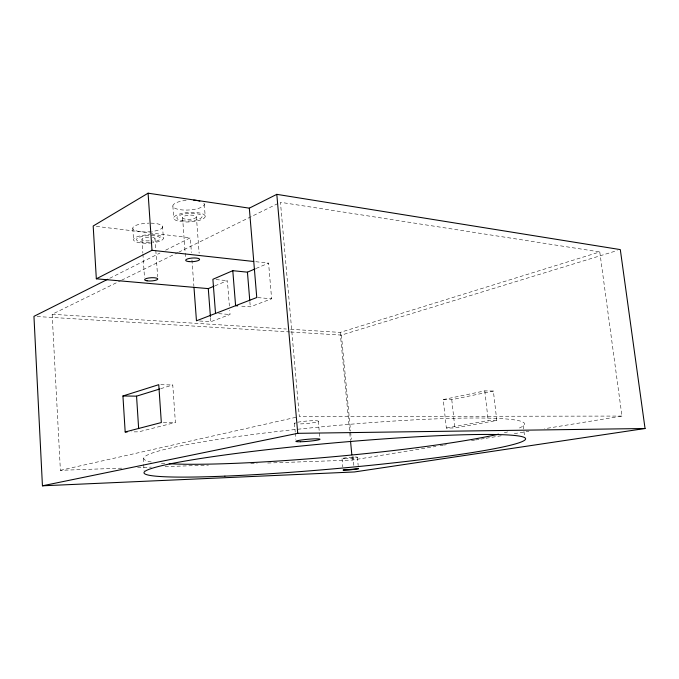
<?xml version="1.0" encoding="UTF-8"?>
<svg xmlns="http://www.w3.org/2000/svg" width="679" height="679" viewBox="0 0 679 679"><rect width="100%" height="100%" fill="white"/><g stroke="black" fill="none" stroke-linecap="round" stroke-linejoin="round"><path stroke-width="0.51" stroke-dasharray="3.4 2.55" d="M109.76 278.263L159.981 253.029M165.668 250.178L190.307 237.794L191.402 252.554M121.736 468.162L60.389 470.318L52.147 314.275L120.641 280.682M121.592 280.215L177.711 252.681M178.67 252.215L278.551 203.225M256.085 268.468L268.578 263.121L271.625 298.777L250.288 306.832L239.797 306.017M214.963 285.825L227.372 280.656L229.375 306.017M199.533 320.997L210.804 321.727L230.045 314.47L229.714 310.244M290.595 329.281L340.179 332.404L599.778 251.943L621.964 416.074L544.626 428.695M160.694 388.694L172.772 384.968L175.394 422.474L138.856 431.819L131.497 431.895M290.697 331.989L341.41 335.087L617.27 250.534M60.389 470.318L297.258 416.999M443.234 399.575L484.789 390.875L493.37 391.053L496.807 420.479L454.896 427.957L446.349 428.059L443.234 399.575L451.773 399.685L493.37 391.053M446.349 428.059L488.209 420.522L496.807 420.479M267.713 463.036L352.333 460.065L435.943 446.426M440.119 445.747L443.26 445.229M444.304 445.059L446.392 444.72M471.472 440.629L474.613 440.119M475.656 439.95L479.832 439.262M480.876 439.092L485.061 438.413M486.105 438.244L501.781 435.68M514.317 433.635L528.949 431.25M137.608 467.61L151.358 467.127M165.107 466.643L208.478 465.115M250.789 463.63L257.137 463.409M163.333 422.542L175.394 422.474M621.964 416.074L299.32 416.541L280.452 202.291L599.778 251.943M160.762 384.721L172.772 384.968M37.116 316.533L289.644 331.929M52.147 314.275L286.377 329.018M218.638 313.664L230.045 314.47M257.757 297.606L271.625 298.777M215.998 279.578L227.372 280.656M255.737 261.704L268.578 263.121M96.316 226.379L190.307 237.794M523.271 425.606L524.502 435.833M484.789 390.875L488.209 420.522M451.773 399.685L454.896 427.957M357.375 457.162L358.181 465.582M341.41 335.087L350.551 430.893M350.653 431.946L351.349 439.313M352.961 456.161L353.861 465.641M340.179 332.404L350.432 440.017M352.036 456.899L352.333 460.065M342.029 458.622L342.819 467.025M318.315 421.15L319.86 438.133M294.474 423.509L295.212 431.963M295.306 433.015L295.857 439.347M249.855 301.578L250.288 306.832M204.286 204.345L205.211 216.397A15.761 4.728 -3.4 0 1 181.386 221.685A15.761 4.728 -3.4 0 1 181.828 213.461A15.761 4.728 -3.4 0 1 205.211 216.397M210.49 317.585L210.804 321.727M196.409 216.949A6.934 2.079 -3.4 0 1 185.757 219.198A6.934 2.079 -3.4 0 1 186.318 215.557A6.934 2.079 -3.4 0 1 196.409 216.949L199.142 253.275M191.945 259.938L193.897 286.3M182.575 217.543L185.537 258.105M172.865 206.009L173.739 218.103M150.925 223.145A14.921 4.346 -2.8 0 1 162.561 226.693L163.367 238.151M154.999 238.507L157.63 276.76M141.953 239.551L142.853 252.995M142.921 254.031L144.508 277.813M132.795 228.458L133.542 239.908M143.269 458.308L143.608 463.477M143.676 464.512L144.075 470.717M151.247 461.992A191.155 15.43 -5.2 0 1 330.274 426.022A191.155 15.43 -5.2 0 1 517.882 428.61M507.654 431.903A191.155 15.43 -5.2 0 1 503.81 432.913M164.785 463.494A191.155 15.43 -5.2 0 1 160.015 463.12M297.614 422.245A12.044 1.231 -5.1 0 1 314.318 420.7A12.044 1.231 -5.1 0 1 315.599 422.296A12.044 1.231 -5.1 0 1 298.972 423.934M295.263 423.755A12.044 1.231 -5.1 0 1 295.331 422.805M149.448 242.293A11.959 3.361 -2.9 0 1 137.26 238.346A11.959 3.361 -2.9 0 1 156.959 236.241A11.959 3.361 -2.9 0 1 152.461 241.979M152.554 237.378A6.578 1.85 -2.9 0 1 152.385 240.324M149.244 240.816A6.578 1.85 -2.9 0 1 141.903 239.297A6.578 1.85 -2.9 0 1 149.422 237.141M203.81 203.097A15.736 4.897 -3.4 0 1 191.817 209.735A15.736 4.897 -3.4 0 1 173.094 206.755A15.736 4.897 -3.4 0 1 186.53 200.347M162.561 226.693A14.921 4.346 -2.8 0 1 152.164 231.488M151.239 231.607A14.921 4.346 -2.8 0 1 132.812 228.534A14.921 4.346 -2.8 0 1 148.973 223.145M151.723 234.722A14.946 4.193 -2.9 0 1 163.359 238.108A14.946 4.193 -2.9 0 1 152.936 242.776M152.011 242.887A14.946 4.193 -2.9 0 1 133.559 239.976A14.946 4.193 -2.9 0 1 149.762 234.73M344.626 458.732A7.724 0.501 -5.2 0 0 357.239 457.306A7.724 0.501 -5.2 0 0 347.232 457.638A7.724 0.501 -5.2 0 0 344.626 458.732M182.15 220.683A12.612 3.785 -3.4 0 0 202.011 216.89A12.612 3.785 -3.4 0 0 184.281 214.038A12.612 3.785 -3.4 0 0 182.15 220.683"/><path stroke-width="1.02" d="M107.868 279.213L33.95 316.346L42.438 485.808L354.463 471.956L645.05 428.508L620.309 249.6L276.803 194.347L249.32 208.156L148.09 193.192L93.184 226.005L96.333 278.797L208.283 288.609L214.012 286.215M96.333 278.797L151.986 250.296L253.759 261.491M255.126 268.884L247.436 272.169L232.795 270.683L212.892 279.29L215.523 313.443M122.933 395.984L158.759 384.679L161.33 422.55L125.182 431.971L122.933 395.984L136.555 396.154L159.692 389.008M42.438 485.808L297.75 433.329L645.05 428.508M125.182 431.971L127.287 431.946M237.692 305.856L235.596 305.694L232.795 270.683M350.525 441.07L351.832 454.786M276.803 194.347L297.75 433.329M249.32 208.156L256.764 297.529L196.46 320.794L193.982 287.353M247.436 272.169L249.77 300.525M208.283 288.609L210.414 316.55M148.09 193.192L151.986 250.296M136.555 396.154L138.652 428.67M498.513 434.187A191.155 15.43 -5.2 0 1 169.156 463.749M193.727 200.195A15.736 4.897 -3.4 0 1 199.821 201.077M343.218 470.055L349.337 469.995L358.487 468.731L343.218 470.055M224.91 476.132A191.554 12.901 -5.1 0 0 524.994 439.924A191.554 12.901 -5.1 0 0 255.1 451.094A191.554 12.901 -5.1 0 0 224.91 476.132M300.364 441.757A12.078 1.027 -5 0 0 319.851 439.415A12.078 1.027 -5 0 0 303.725 439.695A12.078 1.027 -5 0 0 300.364 441.757M188.881 261.593A6.977 1.816 -3.7 0 0 199.609 259.505A6.977 1.816 -3.7 0 0 189.475 258.402A6.977 1.816 -3.7 0 0 188.881 261.593M147.08 280.826A6.612 1.613 -3.2 0 0 157.732 279.247A6.612 1.613 -3.2 0 0 148.803 277.966A6.612 1.613 -3.2 0 0 147.08 280.826"/></g></svg>
